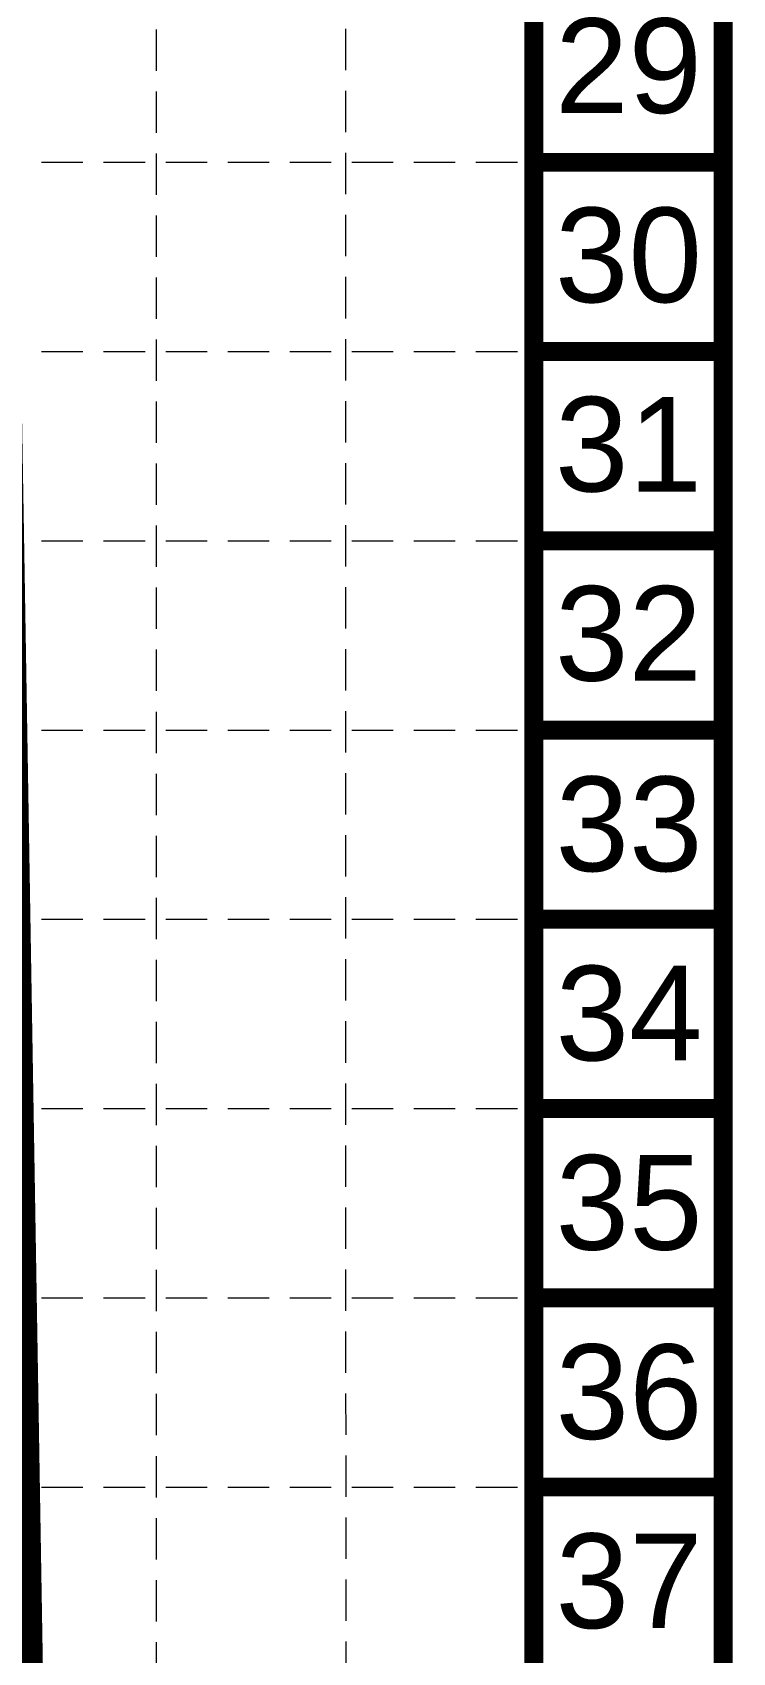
# Model space of a CAD drawing. Extents: x 2140663 to 2528301, y 336313 to 7007653.
# Drawn here: x 2528199.6 to 2528301.2, y 7006612.1 to 7006847.1 of the extents above; entities that cross this region are included whole.
import ezdxf
from ezdxf.enums import TextEntityAlignment as Align

# ---------------------------------------------------------------- set-up
doc = ezdxf.new("R2010")
doc.units = 0
doc.header["$MEASUREMENT"] = 0
doc.linetypes.add('HIDDEN', pattern=[0.375, 0.25, -0.125])
for name, color, linetype in [('BASE', 7, 'Continuous'), ('GRID', 254, 'HIDDEN'), ('LIMITS OF DISTURBANCE', 1, 'HIDDEN')]:
    doc.layers.add(name, color=color, linetype=linetype)
doc.styles.get("Standard").update_dxf_attribs({"font": 'ARIAL.TTF'})

msp = doc.modelspace()

# ---------------------------------------------------------------- linework, layer by layer
at = {"layer": 'BASE', "const_width": 2.75}
for points in [[(2528299.79, 7005894.74), (2528299.79, 7007652.02), (2527201.49, 7007652.02), (2527201.49, 7005894.74)], [(2528272.33, 7005922.2), (2528272.33, 7007624.56), (2527228.95, 7007624.56), (2527228.95, 7005922.2)]]:
    msp.add_lwpolyline(points, close=True, dxfattribs=at)
for points in [[(2528299.79, 7006828.3), (2528272.33, 7006828.3)], [(2528299.79, 7006800.84), (2528272.33, 7006800.84)], [(2528299.79, 7006773.38), (2528272.33, 7006773.38)], [(2528299.79, 7006745.92), (2528272.33, 7006745.92)], [(2528299.79, 7006718.47), (2528272.33, 7006718.47)], [(2528299.79, 7006691.01), (2528272.33, 7006691.01)], [(2528299.79, 7006663.55), (2528272.33, 7006663.55)], [(2528299.79, 7006636.09), (2528272.33, 7006636.09)]]:
    msp.add_lwpolyline(points, dxfattribs=at)
at = {"layer": 'GRID', "color": 253, "linetype": 'HIDDEN', "lineweight": 0, "ltscale": 24}
for p, q in [((2528217.68, 7006031.59), (2528217.54, 7007625.18)), ((2528245.16, 7006031.66), (2528245, 7007625.18)), ((2527228.95, 7006828.3), (2528272.33, 7006828.3)), ((2527228.95, 7006800.84), (2528272.33, 7006800.84)), ((2527228.95, 7006773.38), (2528272.33, 7006773.38)), ((2527228.95, 7006745.92), (2528272.33, 7006745.92)), ((2527228.95, 7006718.47), (2528272.33, 7006718.47)), ((2527228.95, 7006691.01), (2528272.33, 7006691.01)), ((2527228.95, 7006663.55), (2528272.33, 7006663.55)), ((2527228.95, 7006636.09), (2528272.33, 7006636.09))]:
    msp.add_line(p, q, dxfattribs=at)
at = {"layer": 'LIMITS OF DISTURBANCE', "ltscale": 70, "const_width": 6}
msp.add_lwpolyline([(2527323.28, 7007478.03), (2527323.28, 7007463.1), (2527345.36, 7006446.87, 0.352712), (2527681.73, 7006131.32), (2528205.9, 7006144.53), (2528183.39, 7007495.02)], format="xyb", close=True, dxfattribs=at)

# ---------------------------------------------------------------- texts
at = {"layer": 'BASE'}
for s, p in [('29', (2528286.07, 7006842.32)), ('30', (2528286.07, 7006814.86)), ('31', (2528286.07, 7006787.4)), ('32', (2528286.07, 7006759.95)), ('33', (2528286.15, 7006732.31)), ('34', (2528286.15, 7006704.85)), ('35', (2528286.15, 7006677.39)), ('36', (2528286.15, 7006649.93)), ('37', (2528286.15, 7006622.48))]:
    msp.add_text(s, height=13.729, dxfattribs=at).set_placement(p, align=Align.MIDDLE_CENTER)

doc.saveas('drawing.dxf')
